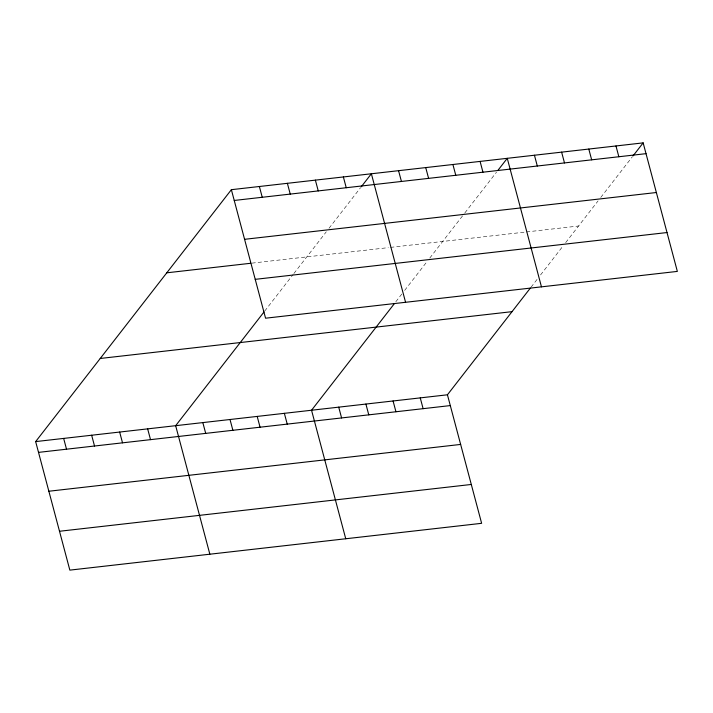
<?xml version="1.0" encoding="UTF-8"?>
<svg xmlns="http://www.w3.org/2000/svg" width="713" height="713" viewBox="0 0 713 713"><rect width="100%" height="100%" fill="white"/><g stroke="black" fill="none" stroke-linecap="round" stroke-linejoin="round"><path stroke-width="0.53" stroke-dasharray="3.56 2.67" d="M264.692 311.091L293.212 274.38M293.89 273.507L326.296 231.787M328.987 228.32L360.609 187.626M395.822 301.759L401.936 293.899M404.654 290.405L427.06 261.555M429.779 258.061L464.208 213.748M464.876 212.884L496.498 172.181M531.033 287.196L537.147 279.327M540.543 274.96L562.949 246.119M565.667 242.616L598.073 200.897M600.765 197.439L632.386 156.735M251.867 263.142L388.318 247.634M390.492 247.384L524.207 232.188M526.381 231.948L578.564 226.012"/><path stroke-width="1.07" d="M530.356 288.07L447.434 394.797L481.631 523.315L69.847 570.124L35.65 441.597L231.369 189.685L643.153 142.876L677.35 271.403L265.566 318.203L231.369 189.685M264.006 311.964L175.656 425.688L209.854 554.206M361.286 186.761L371.375 173.767L405.572 302.285M394.467 303.515L311.545 410.242L345.743 538.761M497.843 170.452L507.264 158.322L541.461 286.849M633.064 155.871L643.153 142.876M234.238 200.46L646.023 153.66M244.577 239.318L656.361 192.519M166.78 272.812L250.789 263.266M255.227 279.344L667.011 232.545M100.239 358.47L512.023 311.661M35.65 441.597L447.434 394.797M38.52 452.381L450.304 405.581M48.858 491.239L460.643 444.431M59.509 531.265L471.293 484.466M615.979 145.969L618.848 156.753M588.795 149.062L591.665 159.837M561.621 152.145L564.491 162.929M534.447 155.238L537.308 166.022M480.09 161.414L482.959 172.198M452.907 164.498L455.776 175.282M425.732 167.591L428.602 178.375M398.558 170.683L401.428 181.458M420.251 397.89L423.121 408.674M343.372 176.949L346.242 187.733M393.077 400.973L395.947 411.757M315.378 180.131L318.248 190.915M365.903 404.066L368.773 414.85M287.375 183.312L290.244 194.096M338.72 407.15L341.589 417.934M259.372 186.494L262.241 197.278M284.362 413.335L287.232 424.11M257.188 416.419L260.058 427.203M230.014 419.511L232.884 430.296M202.831 422.595L205.701 433.379M147.653 428.869L150.523 439.654M119.65 432.051L122.52 442.835M91.656 435.233L94.517 446.017M63.653 438.415L66.523 449.199"/></g></svg>
